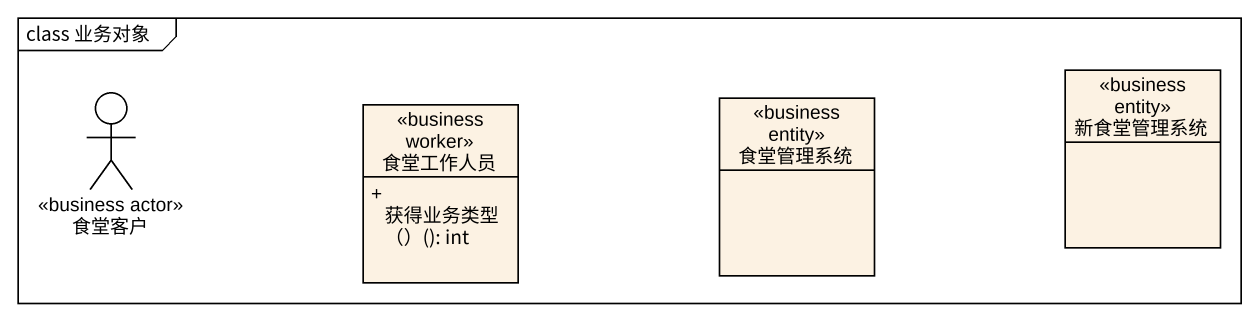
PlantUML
@startuml
mainframe class 业务对象
allowmixing
hide circle
hide empty members
skinparam classAttributeIconSize 0
actor 食堂客户 <<business actor>>
class 食堂工作人员 <<business worker>> #FCF2E3 {
  + 获得业务类型（）(): int
}
class 食堂管理系统 <<business entity>> #FCF2E3
class 新食堂管理系统 <<business entity>> #FCF2E3
@enduml
